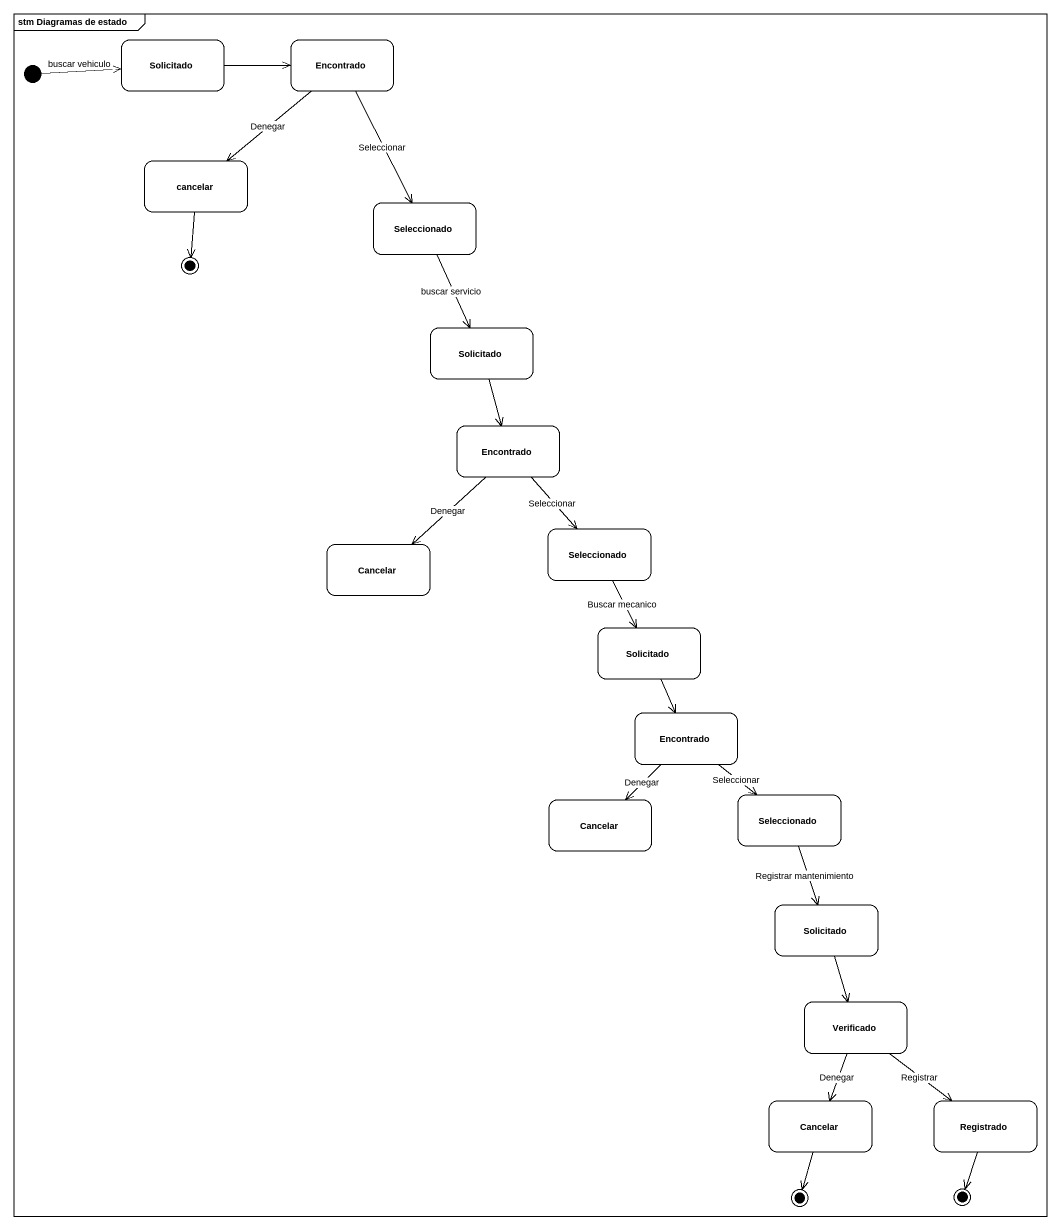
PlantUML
@startuml
mainframe stm Diagramas de estado
hide empty description
state Solicitado
state Encontrado
state cancelar
state Seleccionado
state final1 <<end>>
state "Solicitado" as Solicitado_2
state "Encontrado" as Encontrado_2
state Cancelar
state "Seleccionado" as Seleccionado_2
state "Solicitado" as Solicitado_3
state "Encontrado" as Encontrado_3
state "Seleccionado" as Seleccionado_3
state "Cancelar" as Cancelar_2
state "Solicitado" as Solicitado_4
state Verificado
state "Cancelar" as Cancelar_3
state Registrado
state final2 <<end>>
state final3 <<end>>
[*] -right-> Solicitado : buscar vehiculo
Solicitado -right-> Encontrado
Encontrado --> cancelar : Denegar
Encontrado --> Seleccionado : Seleccionar
cancelar --> final1
Seleccionado --> Solicitado_2 : buscar servicio
Solicitado_2 --> Encontrado_2
Encontrado_2 --> Cancelar : Denegar
Encontrado_2 --> Seleccionado_2 : Seleccionar
Seleccionado_2 --> Solicitado_3 : Buscar mecanico
Solicitado_3 --> Encontrado_3
Encontrado_3 --> Seleccionado_3 : Seleccionar
Encontrado_3 --> Cancelar_2 : Denegar
Seleccionado_3 --> Solicitado_4 : Registrar mantenimiento
Solicitado_4 --> Verificado
Verificado --> Cancelar_3 : Denegar
Verificado --> Registrado : Registrar
Cancelar_3 --> final2
Registrado --> final3
@enduml
